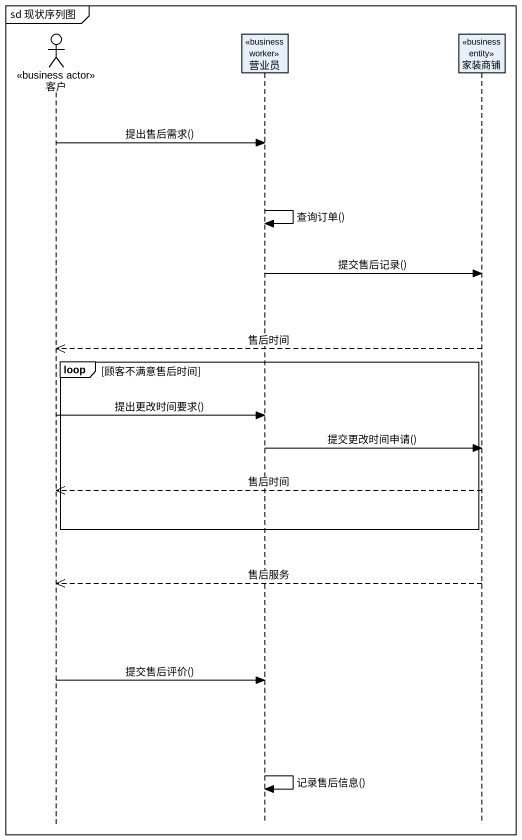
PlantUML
@startuml
mainframe sd 现状序列图
hide footbox
actor 客户 <<business actor>>
participant 营业员 <<business worker>>
participant 家装商铺 <<business entity>>

客户 -> 营业员 : 提出售后需求()
营业员 -> 营业员 : 查询订单()
营业员 -> 家装商铺 : 提交售后记录()
家装商铺 -->> 客户 : 售后时间
loop 顾客不满意售后时间
  客户 -> 营业员 : 提出更改时间要求()
  营业员 -> 家装商铺 : 提交更改时间申请()
  家装商铺 -->> 客户 : 售后时间
end
家装商铺 -->> 客户 : 售后服务
客户 -> 营业员 : 提交售后评价()
营业员 -> 营业员 : 记录售后信息()
@enduml
